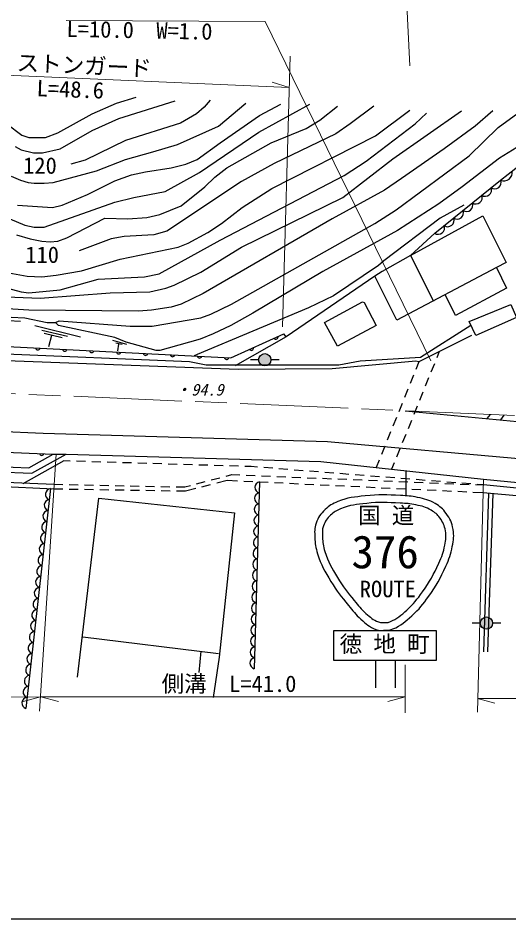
# Model space of a CAD drawing. Units: millimetres, scale not verified. Extents: x 40000 to 680000, y 20000 to 380000.
# Drawn here: x 303209 to 357764, y 205000 to 305238 of the extents above; entities that cross this region are included whole.
import ezdxf
from ezdxf.enums import TextEntityAlignment as Align

# ---------------------------------------------------------------- set-up
doc = ezdxf.new("R2010")
doc.units = ezdxf.units.MM
doc.header["$LTSCALE"] = 1000
doc.linetypes.add('CHAIN', pattern=[18.5, 12, -1.5, 3.5, -1.5])
for name, color, linetype, lineweight in [('M-BGD', 7, 'Continuous', 25), ('M-BMK', 2, 'CHAIN', 13), ('M-STR-HTXT', 7, 'Continuous', 13), ('M-STR-STRC', 7, 'Continuous', 25), ('M-TTL-BAND', 7, 'Continuous', 25)]:
    doc.layers.add(name, color=color, linetype=linetype, lineweight=lineweight)
doc.styles.add('ＭＳ ゴシック', font='')
doc.styles.get('ＭＳ ゴシック').set_extended_font_data('MS Gothic')

msp = doc.modelspace()

# ---------------------------------------------------------------- hatches: boundary and pattern name
at = {"layer": 'M-BGD'}
for points in [[(331312, 267219, -0.41421), (330629, 266536, -0.41421), (329947, 267219, -1)], [(355942, 237916, -1), (354577, 237916, -1)]]:
    msp.add_hatch(color=256, dxfattribs=at).paths.add_polyline_path(points)

# ---------------------------------------------------------------- linework, layer by layer
for p, q in [((311430, 294570), (314140, 295755)), ((314140, 295755), (316341, 296432)), ((314394, 294062), (320659, 296009)), ((324554, 296094), (323876, 295332)), ((325485, 293215), (328533, 295755)), ((323876, 295332), (323030, 294570)), ((329972, 292538), (335645, 295670)), ((330057, 294400), (332428, 295670)), ((336746, 293892), (338693, 295416)), ((342757, 295416), (340132, 293469)), ((342926, 292114), (346736, 294993)), ((344874, 289574), (352494, 294908)), ((355965, 294908), (354018, 293215)), ((307620, 292453), (311430, 294570)), ((311430, 292707), (314394, 294062)), ((323030, 294570), (321252, 293554)), ((325654, 291352), (330057, 294400)), ((335222, 292961), (336746, 293892)), ((347329, 293469), (348599, 294654)), ((356558, 293046), (358759, 294654)), ((301948, 293469), (303641, 292199)), ((307874, 290675), (311430, 292707)), ((321252, 293554), (315156, 291606)), ((320913, 291183), (325485, 293215)), ((331327, 291352), (335222, 292961)), ((340132, 293469), (338524, 292368)), ((341910, 289320), (347329, 293469)), ((354018, 293215), (350546, 290675)), ((353340, 289913), (356558, 293046)), ((362484, 293215), (356727, 289659)), ((303641, 292199), (304403, 291945)), ((304403, 291945), (306266, 291945)), ((306266, 291945), (307620, 292453)), ((323368, 288050), (329972, 292538)), ((331412, 286272), (342926, 292114)), ((338524, 292368), (331666, 289066)), ((302879, 290929), (303556, 290590)), ((315156, 291606), (310668, 289405)), ((318204, 290336), (320913, 291183)), ((323114, 289490), (325654, 291352)), ((326416, 288558), (331327, 291352)), ((303556, 290590), (304911, 290252)), ((304911, 290252), (305927, 290252)), ((305927, 290252), (307874, 290675)), ((315156, 289490), (318204, 290336)), ((345212, 283902), (353340, 289913)), ((350546, 290675), (345805, 287373)), ((310668, 289405), (309060, 288982)), ((311938, 288220), (315156, 289490)), ((320236, 288558), (321844, 288982)), ((321844, 288982), (323114, 289490)), ((331666, 289066), (328025, 287034)), ((339286, 285256), (344874, 289574)), ((339455, 287712), (341910, 289320)), ((356727, 289659), (352578, 286442)), ((307112, 286950), (311938, 288220)), ((313970, 287119), (315833, 287796)), ((315833, 287796), (317357, 288135)), ((317357, 288135), (320236, 288558)), ((319558, 285934), (323368, 288050)), ((325062, 287542), (326416, 288558)), ((325654, 280515), (339455, 287712)), ((302456, 287627), (303472, 287204)), ((303472, 287204), (304318, 286950)), ((304318, 286950), (304996, 286865)), ((304996, 286865), (306096, 286865)), ((306096, 286865), (307112, 286950)), ((310922, 285595), (313970, 287119)), ((328025, 287034), (319728, 281531)), ((323961, 286442), (325062, 287542)), ((345805, 287373), (343942, 286103)), ((316087, 285256), (319558, 285934)), ((321336, 284325), (323961, 286442)), ((328110, 284156), (331412, 286272)), ((343942, 286103), (338100, 282886)), ((352578, 286442), (349954, 284579)), ((306096, 281954), (313970, 284748)), ((308128, 284410), (310922, 285595)), ((313970, 284748), (316087, 285256)), ((328025, 279753), (339286, 285256)), ((303133, 284410), (307028, 284156)), ((307028, 284156), (308128, 284410)), ((318966, 283394), (321336, 284325)), ((325824, 282378), (328110, 284156)), ((342842, 282378), (345212, 283902)), ((349954, 284579), (345382, 281616)), ((352748, 284410), (350123, 282970)), ((302286, 282886), (303980, 282208)), ((308636, 280769), (312870, 282970)), ((312870, 282970), (315410, 282886)), ((315410, 282886), (317526, 283055)), ((317526, 283055), (318966, 283394)), ((338100, 282886), (323792, 274588)), ((350123, 282970), (343858, 278229)), ((346821, 278822), (354864, 283224)), ((354864, 283224), (357459, 278048)), ((303980, 282208), (304996, 281954)), ((304996, 281954), (306096, 281954)), ((324300, 281362), (325824, 282378)), ((326924, 273403), (342842, 282378)), ((303048, 281108), (304572, 280684)), ((304572, 280684), (305842, 280430)), ((307620, 280430), (308636, 280769)), ((313547, 280684), (309991, 279330)), ((314986, 280938), (313547, 280684)), ((318288, 281108), (314986, 280938)), ((319728, 281531), (318288, 281108)), ((322098, 280176), (324300, 281362)), ((345382, 281616), (337084, 277044)), ((349518, 281295), (346821, 278822)), ((305842, 280430), (306774, 280346)), ((306774, 280346), (307620, 280430)), ((314563, 278398), (320998, 279753)), ((318881, 276790), (325654, 280515)), ((320998, 279753), (322098, 280176)), ((323538, 276959), (328025, 279753)), ((346821, 278822), (343688, 277044)), ((346821, 278822), (349361, 273742)), ((310245, 277128), (314563, 278398)), ((343265, 277721), (338270, 274334)), ((343858, 278229), (343265, 277721)), ((357459, 278048), (356388, 277467)), ((301778, 276959), (304234, 276536)), ((307451, 276620), (310245, 277128)), ((317272, 276451), (318881, 276790)), ((320574, 275520), (323538, 276959)), ((337084, 277044), (329295, 272387)), ((343688, 277044), (342842, 276536)), ((356388, 277467), (345297, 271625)), ((356388, 277467), (357489, 275181)), ((304234, 276536), (305842, 276451)), ((305842, 276451), (307451, 276620)), ((307874, 275012), (312108, 276197)), ((312108, 276197), (317272, 276451)), ((342842, 276536), (333020, 269762)), ((345297, 271625), (342842, 276536)), ((302032, 275181), (303556, 274758)), ((303556, 274758), (304403, 274673)), ((304403, 274673), (307874, 275012)), ((305673, 274080), (313462, 274673)), ((313462, 274673), (317865, 274758)), ((317865, 274758), (319643, 275181)), ((319643, 275181), (320574, 275520)), ((357489, 275181), (351816, 272133)), ((300932, 274250), (305673, 274080)), ((323792, 274588), (321336, 273403)), ((338270, 274334), (335476, 272980)), ((337254, 271371), (341487, 273657)), ((341487, 273657), (341656, 273572)), ((351816, 272133), (350716, 274419)), ((304403, 272726), (302032, 272895)), ((316595, 272641), (304403, 272726)), ((318034, 272726), (316595, 272641)), ((320236, 273064), (318034, 272726)), ((321336, 273403), (320236, 273064)), ((335476, 272980), (323114, 267815)), ((324638, 272302), (326924, 273403)), ((341656, 273572), (343011, 271032)), ((298900, 272133), (303980, 271879)), ((303980, 271879), (306435, 271371)), ((318119, 270948), (323538, 271879)), ((323538, 271879), (324638, 272302)), ((329295, 272387), (326840, 271032)), ((303472, 271456), (302117, 271540)), ((305080, 271032), (310160, 269762)), ((306435, 271371), (307366, 271371)), ((307366, 271371), (307790, 271540)), ((307705, 271032), (307366, 271371)), ((313970, 269678), (307705, 271032)), ((307790, 271540), (315664, 270948)), ((315664, 270948), (318119, 270948)), ((326840, 271032), (324892, 270101)), ((338693, 268746), (337254, 271371)), ((343011, 271032), (338693, 268746)), ((353510, 271032), (347922, 267476)), ((305842, 270524), (308721, 269847)), ((306096, 270186), (308128, 269678)), ((306943, 269932), (306604, 268662)), ((315240, 269170), (313970, 269678)), ((324892, 270101), (323453, 269508)), ((333020, 269762), (327348, 266545)), ((333020, 269762), (332751, 270108)), ((353594, 269932), (347752, 266968)), ((322268, 266968), (280781, 268746)), ((313701, 269391), (315267, 268949)), ((314092, 269115), (314783, 268954)), ((314362, 268954), (314268, 268226)), ((318542, 268238), (315240, 269170)), ((323453, 269508), (319897, 268492)), ((318966, 268238), (318542, 268238)), ((319897, 268492), (318966, 268238)), ((323114, 267815), (322774, 267669)), ((350020, 268119), (349738, 267420)), ((327686, 266122), (298984, 267222)), ((324130, 266630), (322268, 266968)), ((329034, 267255), (329948, 267255)), ((331327, 267255), (332241, 267255)), ((347414, 267053), (338100, 266206)), ((341233, 267053), (338862, 266630)), ((347922, 267476), (341233, 267053)), ((347752, 266968), (347414, 267053)), ((347752, 266968), (347422, 266152)), ((349475, 266771), (349099, 265844)), ((338862, 266630), (324130, 266630)), ((338100, 266206), (327686, 266122)), ((347160, 265503), (346785, 264576)), ((348837, 265196), (348461, 264269)), ((346523, 263927), (346148, 263000)), ((348199, 263620), (347823, 262693)), ((345886, 262351), (345511, 261424)), ((347561, 262044), (347185, 261117)), ((345249, 260775), (344874, 259847)), ((355669, 261131), (355312, 260670)), ((357190, 261065), (356809, 260526)), ((306012, 259010), (267742, 260618)), ((346923, 260468), (346547, 259542)), ((251888, 259075), (307112, 256724)), ((337592, 258078), (306012, 259010)), ((344612, 259198), (344237, 258271)), ((346285, 258893), (345909, 257966)), ((365109, 255623), (337592, 258078)), ((343975, 257622), (343600, 256695)), ((304403, 255200), (307112, 256724)), ((304742, 254607), (308552, 256724)), ((345647, 257317), (345271, 256390)), ((251671, 255872), (307232, 253358)), ((274770, 255708), (304742, 254607)), ((285438, 256046), (304403, 255200)), ((308298, 255962), (303726, 253422)), ((309011, 255940), (308298, 255962)), ((310710, 255889), (309710, 255919)), ((312409, 255837), (311409, 255867)), ((314108, 255785), (313109, 255816)), ((315807, 255734), (314808, 255764)), ((317507, 255682), (316507, 255713)), ((319206, 255631), (318206, 255661)), ((320905, 255579), (319906, 255610)), ((343337, 256046), (343007, 255230)), ((345008, 255741), (344726, 255043)), ((251638, 255378), (307199, 252860)), ((322604, 255528), (321605, 255558)), ((324303, 255476), (323304, 255507)), ((326003, 255425), (325003, 255455)), ((327702, 255373), (326702, 255404)), ((329114, 255330), (328402, 255352)), ((329812, 255275), (329114, 255330)), ((331506, 255141), (330509, 255220)), ((333201, 255007), (332204, 255086)), ((334896, 254873), (333899, 254952)), ((336590, 254739), (335593, 254818)), ((338285, 254605), (337288, 254683)), ((323041, 253408), (324007, 253664)), ((324684, 253843), (325651, 254099)), ((325291, 253509), (326451, 253804)), ((326328, 254278), (326955, 254444)), ((326451, 253804), (327596, 253749)), ((326955, 254444), (327855, 254407)), ((328295, 253716), (329294, 253668)), ((328554, 254378), (329554, 254337)), ((330049, 253632), (329461, 232846)), ((329993, 253635), (330992, 253587)), ((330253, 254308), (331252, 254266)), ((331951, 254237), (332951, 254196)), ((333650, 254167), (334649, 254126)), ((335349, 254097), (336348, 254056)), ((337047, 254027), (338046, 253985)), ((338746, 253956), (339745, 253915)), ((339980, 254470), (338983, 254549)), ((340444, 253886), (341443, 253845)), ((341674, 254336), (340678, 254415)), ((342143, 253816), (343142, 253775)), ((343369, 254202), (342372, 254281)), ((343841, 253746), (344840, 253704)), ((345064, 254068), (344067, 254147)), ((345540, 253675), (346539, 253634)), ((346759, 253934), (345762, 254013)), ((347238, 253605), (348238, 253564)), ((348453, 253800), (347456, 253879)), ((350148, 253666), (349151, 253744)), ((351843, 253531), (350846, 253610)), ((306822, 252877), (304072, 228424)), ((307199, 252860), (308203, 252843)), ((307232, 253358), (308185, 253339)), ((308885, 253325), (309885, 253304)), ((308903, 252832), (309903, 252816)), ((310585, 253290), (311585, 253270)), ((310603, 252804), (311603, 252788)), ((312285, 253256), (313284, 253235)), ((312303, 252777), (313303, 252760)), ((313984, 253221), (314984, 253201)), ((314003, 252749), (315002, 252733)), ((315684, 253186), (316684, 253166)), ((315702, 252721), (316702, 252705)), ((317384, 253152), (318383, 253131)), ((317402, 252694), (318402, 252677)), ((319083, 253117), (320083, 253097)), ((319102, 252666), (320102, 252650)), ((320783, 253083), (321736, 253063)), ((320802, 252638), (321805, 252622)), ((321736, 253063), (322364, 253229)), ((321805, 252622), (322965, 252917)), ((323644, 253090), (324613, 253336)), ((331691, 253554), (332690, 253506)), ((333389, 253473), (334388, 253425)), ((335087, 253391), (336086, 253344)), ((336785, 253310), (337784, 253262)), ((338483, 253229), (339482, 253181)), ((340181, 253148), (341180, 253100)), ((341879, 253067), (342878, 253019)), ((343577, 252986), (344576, 252938)), ((345275, 252904), (346274, 252857)), ((346974, 252823), (347972, 252776)), ((348672, 252742), (349670, 252694)), ((348937, 253535), (349936, 253493)), ((350370, 252661), (351369, 252613)), ((350636, 253465), (351635, 253423)), ((352334, 253394), (353333, 253353)), ((353537, 253397), (352540, 253476)), ((354033, 253324), (354932, 253287)), ((354932, 253287), (354235, 253342)), ((309822, 231916), (312192, 251813)), ((312192, 251813), (327263, 250204)), ((352068, 252580), (353067, 252532)), ((353766, 252499), (354910, 252444)), ((355490, 252392), (354933, 234704)), ((355414, 234729), (356007, 252345)), ((327263, 250204), (325570, 234118)), ((353664, 237952), (354578, 237952)), ((355957, 237952), (356871, 237952)), ((310414, 236404), (325485, 234541)), ((323538, 234795), (323284, 232424)), ((325570, 234118), (324892, 229630))]:
    msp.add_line(p, q, dxfattribs=at)
for points in [[(349518, 281295), (356829, 287211), (359396, 289186), (369625, 290963), (378354, 290529), (458923, 281109)], [(284432, 269589), (326861, 267426), (332751, 270108)], [(346234, 261543), (375776, 258701), (395674, 256808), (385321, 258249), (385139, 257811)], [(307112, 256724), (308552, 256724), (336851, 255900), (354949, 253930), (379363, 251551), (384787, 251131), (389070, 250882)], [(388223, 250374), (383306, 250704), (376170, 251204), (354932, 253287)], [(354910, 252444), (374195, 250704), (373349, 235152)]]:
    msp.add_lwpolyline(points, dxfattribs=at)
msp.add_lwpolyline([(353324, 271477), (357982, 273377), (358584, 271934), (354067, 269931)], close=True, dxfattribs=at)
for centre in [(330629, 267219), (355259, 237916)]:
    msp.add_circle(centre, 683, dxfattribs=at)
for centre, radius, start, end in [((357223, 288026), 906, 244.17722, 10.95996), ((356180, 286945), 701, 235.65406, 22.30022), ((355136, 286100), 701, 235.65406, 22.30022), ((354091, 285255), 701, 235.65406, 22.30022), ((352003, 283565), 701, 235.65406, 22.30022), ((353047, 284410), 701, 235.65406, 22.30022), ((350958, 282720), 701, 235.65406, 22.30022), ((349914, 281874), 701, 235.65406, 22.30022), ((331857, 269763), 256, 217.16911, 11.80835), ((305407, 268576), 256, 189.76173, 344.40096), ((308403, 268423), 256, 189.76173, 344.40096), ((311399, 268270), 256, 189.76173, 344.40096), ((314395, 268117), 256, 189.76173, 344.40096), ((317392, 267965), 256, 189.76173, 344.40096), ((320388, 267812), 256, 189.76173, 344.40096), ((329127, 268519), 256, 217.16911, 11.80835), ((323384, 267659), 256, 189.76173, 344.40096), ((326380, 267506), 256, 189.76173, 344.40096), ((305841, 256834), 256, 190.24206, 344.8813), ((330156, 253017), 624, 99.84603, 256.91262), ((306881, 252251), 628, 95.37582, 251.79119), ((306743, 251028), 628, 95.37582, 251.79119), ((330121, 251795), 624, 99.84603, 256.91262), ((330087, 250572), 624, 99.84603, 256.91262), ((306606, 249806), 628, 95.37582, 251.79119), ((330052, 249349), 624, 99.84603, 256.91262), ((306468, 248583), 628, 95.37582, 251.79119), ((330017, 248126), 624, 99.84603, 256.91262), ((306331, 247361), 628, 95.37582, 251.79119), ((306193, 246138), 628, 95.37582, 251.79119), ((329983, 246904), 624, 99.84603, 256.91262), ((329948, 245681), 624, 99.84603, 256.91262), ((306056, 244915), 628, 95.37582, 251.79119), ((329914, 244458), 624, 99.84603, 256.91262), ((305918, 243693), 628, 95.37582, 251.79119), ((329879, 243235), 624, 99.84603, 256.91262), ((305781, 242470), 628, 95.37582, 251.79119), ((329844, 242013), 624, 99.84603, 256.91262), ((305643, 241247), 628, 95.37582, 251.79119), ((305506, 240025), 628, 95.37582, 251.79119), ((329810, 240790), 624, 99.84603, 256.91262), ((329775, 239567), 624, 99.84603, 256.91262), ((305368, 238802), 628, 95.37582, 251.79119), ((329741, 238345), 624, 99.84603, 256.91262), ((305231, 237580), 628, 95.37582, 251.79119), ((329706, 237122), 624, 99.84603, 256.91262), ((305093, 236357), 628, 95.37582, 251.79119), ((304956, 235134), 628, 95.37582, 251.79119), ((329671, 235899), 624, 99.84603, 256.91262), ((329637, 234676), 624, 99.84603, 256.91262), ((304818, 233912), 628, 95.37582, 251.79119), ((329602, 233454), 624, 99.84603, 256.91262), ((304681, 232689), 628, 95.37582, 251.79119), ((304543, 231466), 628, 95.37582, 251.79119), ((304406, 230244), 628, 95.37582, 251.79119), ((304268, 229021), 628, 95.37582, 251.79119)]:
    msp.add_arc(centre, radius, start, end, dxfattribs=at)
at = {"layer": 'M-BMK'}
msp.add_line((272445, 264762), (372826, 260383), dxfattribs=at)
at = {"layer": 'M-STR-HTXT'}
for p, q in [((345890, 317768), (346736, 299904)), ((308563, 304978), (330653, 304849)), ((330653, 304849), (349065, 267108)), ((333444, 301004), (332597, 270863)), ((286200, 299565), (333345, 297496)), ((333345, 297496), (331438, 298098)), ((307451, 256724), (305588, 228106)), ((354949, 253930), (354272, 228022)), ((346228, 233271), (346228, 227937)), ((305693, 229708), (249878, 229546)), ((305693, 229708), (303762, 229185)), ((346228, 229715), (305758, 229715)), ((305758, 229715), (307690, 229197)), ((346228, 229715), (344296, 229197)), ((354272, 229546), (436451, 229460)), ((354272, 229546), (356203, 229026))]:
    msp.add_line(p, q, dxfattribs=at)
at = {"layer": 'M-STR-STRC'}
for p, q in [((346313, 254776), (346313, 252115)), ((342929, 233771), (342926, 230700)), ((345127, 233771), (345128, 230731))]:
    msp.add_line(p, q, dxfattribs=at)
msp.add_lwpolyline([(338290, 237109), (349689, 237109), (349689, 233771), (338290, 233771)], close=True, dxfattribs=at)
for points in [[(341780, 252070), (343308, 252236), (344180, 252189), (345715, 252112), (346462, 252075), (346889, 252066), (347618, 251901), (348403, 251723), (348871, 251632), (349565, 251224), (350119, 250897), (350416, 250647), (350791, 250124), (351232, 249510), (351418, 249090), (351553, 248347), (351686, 247615), (351602, 247175), (351468, 246443), (351306, 245554), (351115, 245070), (350749, 244243), (350141, 242869), (349712, 242128), (348845, 240901), (348203, 239992), (347810, 239490), (346984, 238743), (346236, 238067), (345800, 237649), (344869, 237263), (344605, 237153), (344434, 237150), (344149, 237136), (343686, 237112), (343402, 237066), (342965, 237220), (342225, 237481), (341906, 237847), (341315, 238363), (340707, 238893), (340430, 239261), (339919, 239886), (339102, 240883), (338634, 241444), (337973, 242551), (337286, 243699), (336893, 244363), (336492, 245639), (336276, 246326), (336225, 246739), (336196, 247458), (336171, 248071), (336121, 248444), (336323, 249024), (336557, 249699), (336827, 250047), (337338, 250547), (337800, 250999), (338135, 251192), (338734, 251435), (339860, 251893), (340572, 251939), (341780, 252070)], [(341953, 251242), (343397, 251396), (344221, 251342), (345672, 251266), (346362, 251230), (346757, 251224), (347431, 251071), (348115, 250916), (348522, 250837), (349127, 250481), (349561, 250225), (349794, 250029), (350088, 249619), (350442, 249126), (350591, 248788), (350700, 248191), (350812, 247578), (350741, 247210), (350629, 246596), (350481, 245784), (350307, 245342), (349972, 244587), (349391, 243273), (348980, 242564), (348152, 241391), (347552, 240541), (347184, 240072), (346413, 239375), (345749, 238776), (345363, 238405), (344537, 238062), (344379, 237997), (344276, 237995), (344105, 237986), (343773, 237969), (343570, 237936), (343256, 238047), (342636, 238265), (342369, 238572), (341874, 239003), (341307, 239498), (341050, 239841), (340574, 240422), (339788, 241381), (339338, 241922), (338701, 242986), (338055, 244068), (337684, 244693), (337307, 245895), (337117, 246498), (337072, 246861), (337046, 247493), (337027, 247980), (336987, 248276), (337147, 248737), (337331, 249266), (337542, 249538), (337942, 249929), (338311, 250291), (338579, 250445), (339058, 250639), (340128, 251074), (340804, 251120), (341953, 251242)]]:
    msp.add_open_spline(points, degree=3, knots=[0, 0, 0, 0, 1, 1, 1, 2, 2, 2, 3, 3, 3, 4, 4, 4, 5, 5, 5, 6, 6, 6, 7, 7, 7, 8, 8, 8, 9, 9, 9, 10, 10, 10, 11, 11, 11, 12, 12, 12, 13, 13, 13, 14, 14, 14, 15, 15, 15, 16, 16, 16, 17, 17, 17, 18, 18, 18, 19, 19, 19, 20, 20, 20, 21, 21, 21, 21], dxfattribs=at)
at = {"layer": 'M-TTL-BAND'}
msp.add_line((40000, 205000), (579000, 205000), dxfattribs=at)

# ---------------------------------------------------------------- texts
at = {"layer": 'M-BGD', "style": 'ＭＳ ゴシック'}
for s, p in [('120', (303776, 287361)), ('110', (304018, 277441))]:
    msp.add_text(s, height=1833, dxfattribs=at).set_placement(p, align=Align.BOTTOM_LEFT)
at = {"layer": 'M-BGD', "style": 'ＭＳ ゴシック', "oblique": 15}
msp.add_text('・94.9', height=1320, dxfattribs=at).set_placement((320649, 262831), align=Align.BOTTOM_LEFT)
at = {"layer": 'M-STR-HTXT', "style": 'ＭＳ ゴシック'}
for s, rotation, p in [('L=10.0\u3000W=1.0', 358.874, (308573, 302591)), ('ストンガード', 357.487, (303006, 298827)), ('\u3000L=48.6', 357.89, (302733, 296083))]:
    msp.add_text(s, height=1833, rotation=rotation, dxfattribs=at).set_placement(p, align=Align.BOTTOM_LEFT)
msp.add_text('側溝\u3000L=41.0', height=1833, dxfattribs=at).set_placement((319161, 229706), align=Align.BOTTOM_LEFT)
at = {"layer": 'M-STR-STRC', "style": 'ＭＳ ゴシック'}
for s, height, p in [('国 道', 1833, (340993, 248439)), ('376', 3666, (340266, 242916)), ('ROUTE', 1833, (341186, 240253)), ('徳 地 町', 1833, (338947, 234138))]:
    msp.add_text(s, height=height, dxfattribs=at).set_placement(p, align=Align.BOTTOM_LEFT)

doc.saveas('drawing.dxf')
